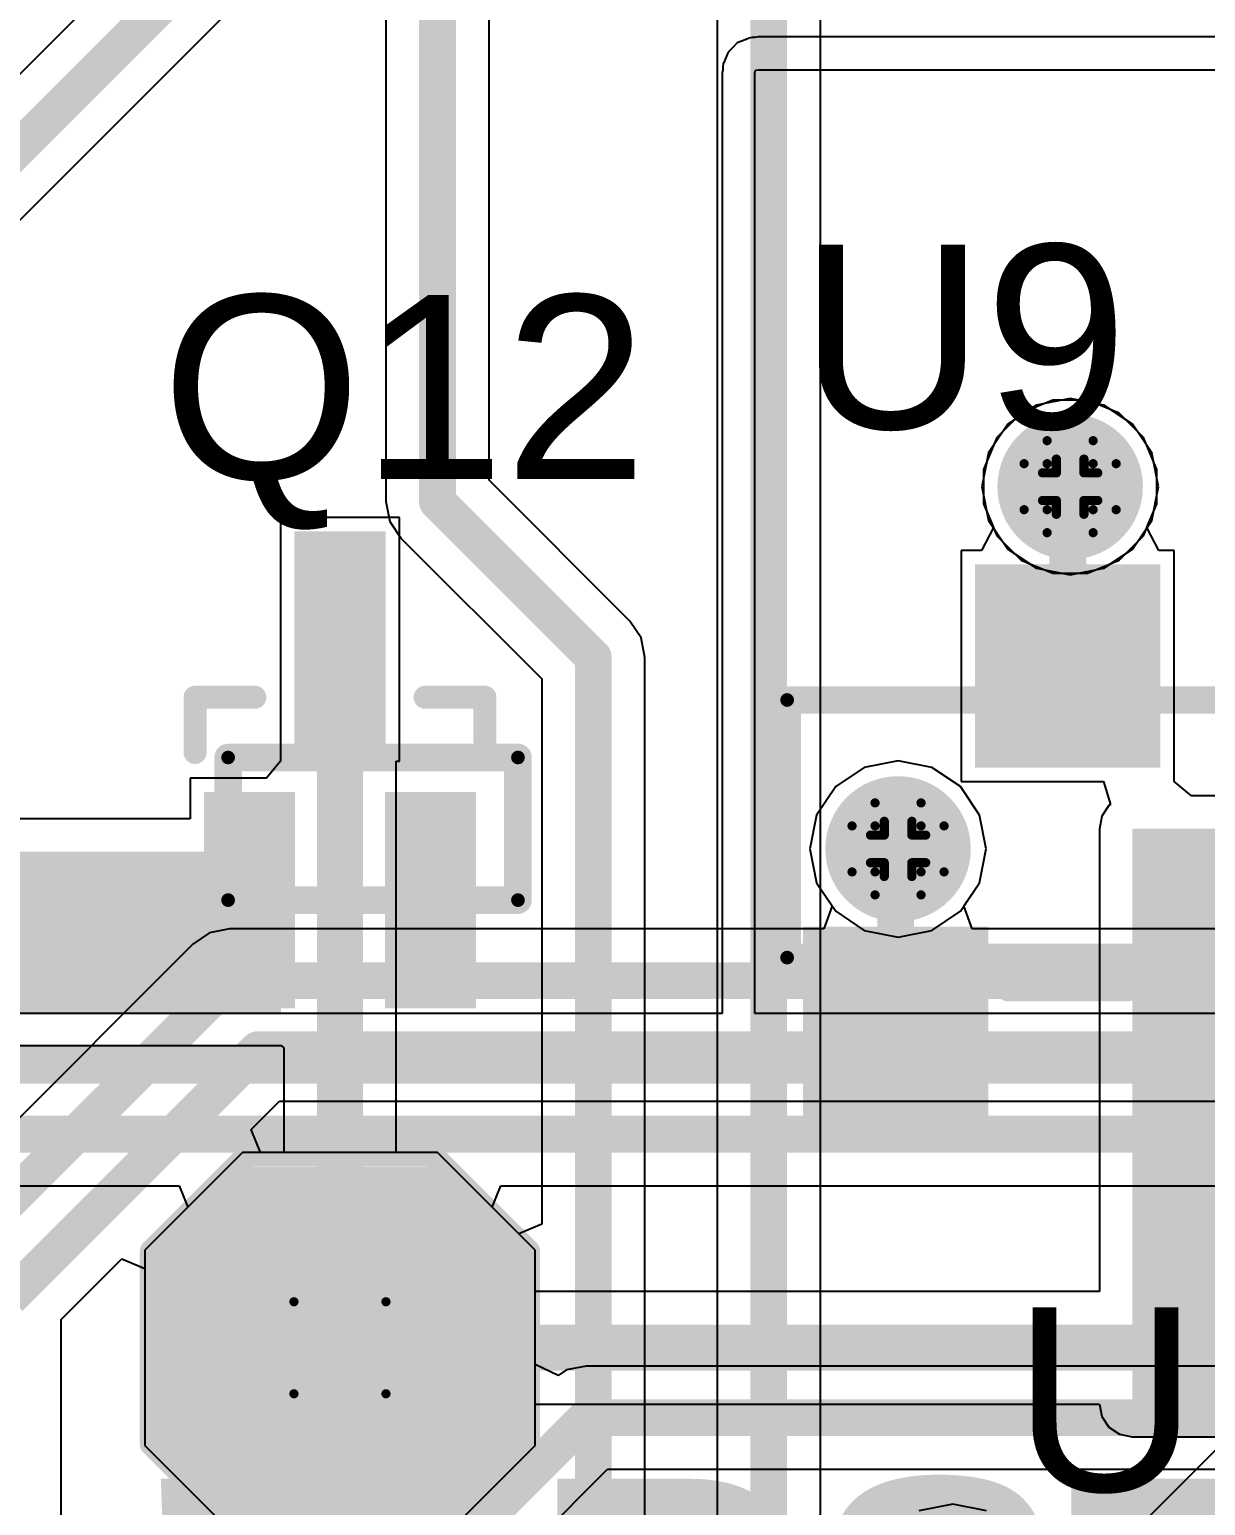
# Model space of a CAD drawing. Header units: inches. Extents: x -0.1 to 17.9, y -0.8 to 4.8.
# Drawn here: x 1.5853 to 1.8409, y 2.9029 to 3.2237 of the extents above; entities that cross this region are included whole.
import ezdxf

# ---------------------------------------------------------------- set-up
doc = ezdxf.new("R2010")
doc.units = ezdxf.units.IN
doc.header["$MEASUREMENT"] = 0
for name, color, linetype in [('Bottom Layer 1', 5, 'Continuous'), ('Bottom Solder', 6, 'Continuous'), ('Drill Drawing', 1, 'Continuous'), ('GND+Signal', 16, 'Continuous'), ('Multi-Layer', 9, 'Continuous'), ('Pad Holes', 156, 'Continuous'), ('PWR+Signal', 76, 'Continuous'), ('Top 3D Body', 56, 'Continuous'), ('Top Layer 1', 1, 'Continuous'), ('Top Overlay', 2, 'Continuous'), ('Top Paste', 8, 'Continuous'), ('Top Solder', 216, 'Continuous'), ('Via Holes', 16, 'Continuous')]:
    doc.layers.add(name, color=color, linetype=linetype)
doc.styles.add('Arial', font='', dxfattribs={"height": 0.2})
doc.styles.add('Arial_Bold', font='', dxfattribs={"height": 0.2})
doc.styles.get('Arial').set_extended_font_data('Arial')
doc.styles.get('Arial_Bold').set_extended_font_data('Arial', bold=True)

# ---------------------------------------------------------------- blocks, each defined once
blk = doc.blocks.new('T____P______TH_1_8___H_________0_92___46')
at = {"layer": 'Bottom Layer 1'}
blk.add_hatch(color=5, dxfattribs=at).paths.add_polyline_path([(0.01772, 0.03543), (-0.01772, 0.03543), (-0.03543, 0.01772), (-0.03543, -0.01772), (-0.01772, -0.03543), (0.01772, -0.03543), (0.03543, -0.01772), (0.03543, 0.01772)])
at = {"layer": 'Bottom Solder'}
blk.add_hatch(color=6, dxfattribs=at).paths.add_polyline_path([(0.01972, 0.03943), (-0.01972, 0.03943), (-0.03943, 0.01972), (-0.03943, -0.01972), (-0.01972, -0.03943), (0.01972, -0.03943), (0.03943, -0.01972), (0.03943, 0.01972)])
at = {"layer": 'GND+Signal'}
blk.add_hatch(color=16, dxfattribs=at).paths.add_polyline_path([(0.01772, 0.03543), (-0.01772, 0.03543), (-0.03543, 0.01772), (-0.03543, -0.01772), (-0.01772, -0.03543), (0.01772, -0.03543), (0.03543, -0.01772), (0.03543, 0.01772)])
at = {"layer": 'Multi-Layer'}
blk.add_hatch(color=9, dxfattribs=at).paths.add_polyline_path([(0.01772, 0.03543), (-0.01772, 0.03543), (-0.03543, 0.01772), (-0.03543, -0.01772), (-0.01772, -0.03543), (0.01772, -0.03543), (0.03543, -0.01772), (0.03543, 0.01772)])
at = {"layer": 'Pad Holes'}
h = blk.add_hatch(color=7, dxfattribs=at)
edge = h.paths.add_edge_path()
edge.add_arc((0, 0), 0.01811, 0, 360)
at = {"layer": 'PWR+Signal'}
blk.add_hatch(color=76, dxfattribs=at).paths.add_polyline_path([(0.01772, 0.03543), (-0.01772, 0.03543), (-0.03543, 0.01772), (-0.03543, -0.01772), (-0.01772, -0.03543), (0.01772, -0.03543), (0.03543, -0.01772), (0.03543, 0.01772)])
at = {"layer": 'Top Layer 1'}
blk.add_hatch(color=1, dxfattribs=at).paths.add_polyline_path([(0.01772, 0.03543), (-0.01772, 0.03543), (-0.03543, 0.01772), (-0.03543, -0.01772), (-0.01772, -0.03543), (0.01772, -0.03543), (0.03543, -0.01772), (0.03543, 0.01772)])
at = {"layer": 'Top Solder'}
blk.add_hatch(color=216, dxfattribs=at).paths.add_polyline_path([(0.01972, 0.03943), (-0.01972, 0.03943), (-0.03943, 0.01972), (-0.03943, -0.01972), (-0.01972, -0.03943), (0.01972, -0.03943), (0.03943, -0.01972), (0.03943, 0.01972)])
at = {"layer": 'Top Overlay'}
for points in [[(-0.041, 0.021, 0.005, 0.005, 0), (-0.02, 0.042, 0.005, 0.005, 0)], [(-0.02, 0.042, 0.005, 0.005, 0), (0.02, 0.042, 0.005, 0.005, 0)], [(0.02, 0.042, 0.005, 0.005, 0), (0.041, 0.021, 0.005, 0.005, 0)], [(-0.041, -0.021, 0.005, 0.005, 0), (-0.041, 0.021, 0.005, 0.005, 0)], [(0.041, -0.021, 0.005, 0.005, 0), (0.041, 0.021, 0.005, 0.005, 0)], [(-0.041, -0.021, 0.005, 0.005, 0), (-0.021, -0.041, 0.005, 0.005, 0)], [(0.021, -0.041, 0.005, 0.005, 0), (0.041, -0.021, 0.005, 0.005, 0)], [(-0.02, -0.041, 0.005, 0.005, 0), (0.021, -0.041, 0.005, 0.005, 0)]]:
    blk.add_lwpolyline(points, format="xyseb", dxfattribs=at)
for points in [[(-0.02125, 0.042, 0.0025, 0.0025, 1), (-0.01875, 0.042, 0.0025, 0.0025, 1)], [(-0.02125, 0.042, 0.0025, 0.0025, 1), (-0.01875, 0.042, 0.0025, 0.0025, 1)], [(0.01875, 0.042, 0.0025, 0.0025, 1), (0.02125, 0.042, 0.0025, 0.0025, 1)], [(0.01875, 0.042, 0.0025, 0.0025, 1), (0.02125, 0.042, 0.0025, 0.0025, 1)], [(-0.04225, 0.021, 0.0025, 0.0025, 1), (-0.03975, 0.021, 0.0025, 0.0025, 1)], [(-0.04225, 0.021, 0.0025, 0.0025, 1), (-0.03975, 0.021, 0.0025, 0.0025, 1)], [(0.03975, 0.021, 0.0025, 0.0025, 1), (0.04225, 0.021, 0.0025, 0.0025, 1)], [(0.03975, 0.021, 0.0025, 0.0025, 1), (0.04225, 0.021, 0.0025, 0.0025, 1)], [(-0.04225, -0.021, 0.0025, 0.0025, 1), (-0.03975, -0.021, 0.0025, 0.0025, 1)], [(-0.04225, -0.021, 0.0025, 0.0025, 1), (-0.03975, -0.021, 0.0025, 0.0025, 1)], [(0.03975, -0.021, 0.0025, 0.0025, 1), (0.04225, -0.021, 0.0025, 0.0025, 1)], [(0.03975, -0.021, 0.0025, 0.0025, 1), (0.04225, -0.021, 0.0025, 0.0025, 1)], [(-0.02225, -0.041, 0.0025, 0.0025, 1), (-0.01975, -0.041, 0.0025, 0.0025, 1)], [(-0.02125, -0.041, 0.0025, 0.0025, 1), (-0.01875, -0.041, 0.0025, 0.0025, 1)], [(0.01975, -0.041, 0.0025, 0.0025, 1), (0.02225, -0.041, 0.0025, 0.0025, 1)], [(0.01975, -0.041, 0.0025, 0.0025, 1), (0.02225, -0.041, 0.0025, 0.0025, 1)]]:
    blk.add_lwpolyline(points, format="xyseb", close=True, dxfattribs=at)
blk = doc.blocks.new('MMBT2222ATT3G_83')
at = {"layer": 'Top Layer 1'}
for points in [[(-0.01949, 0.04527), (0.01949, 0.04527), (0.01949, 0.03346), (-0.01949, 0.03346)], [(0.03721, 0.02559), (0.07618, 0.02559), (0.07618, 0.01378), (0.03721, 0.01378)], [(-0.01949, 0.0059), (0.01949, 0.0059), (0.01949, -0.00591), (-0.01949, -0.00591)]]:
    blk.add_hatch(color=1, dxfattribs=at).paths.add_polyline_path(points)
at = {"layer": 'Top Paste'}
for points in [[(-0.01949, 0.04527), (0.01949, 0.04527), (0.01949, 0.03346), (-0.01949, 0.03346)], [(0.03721, 0.02559), (0.07618, 0.02559), (0.07618, 0.01378), (0.03721, 0.01378)], [(-0.01949, 0.0059), (0.01949, 0.0059), (0.01949, -0.00591), (-0.01949, -0.00591)]]:
    blk.add_hatch(color=8, dxfattribs=at).paths.add_polyline_path(points)
at = {"layer": 'Top Solder'}
for points in [[(-0.02349, 0.04927), (0.02349, 0.04927), (0.02349, 0.02946), (-0.02349, 0.02946)], [(0.03321, 0.02959), (0.08018, 0.02959), (0.08018, 0.00978), (0.03321, 0.00978)], [(-0.02349, 0.0099), (0.02349, 0.0099), (0.02349, -0.00991), (-0.02349, -0.00991)]]:
    blk.add_hatch(color=216, dxfattribs=at).paths.add_polyline_path(points)
at = {"layer": 'Top Overlay'}
for points in [[(0.03209, 0.05118, 0.005, 0.005, 0), (0.04409, 0.05118, 0.005, 0.005, 0)], [(0.04409, 0.05118, 0.005, 0.005, 0), (0.04409, 0.03819, 0.005, 0.005, 0)], [(0.04409, 0.00118, 0.005, 0.005, 0), (0.04409, -0.01181, 0.005, 0.005, 0)], [(0.03209, -0.01181, 0.005, 0.005, 0), (0.04409, -0.01181, 0.005, 0.005, 0)]]:
    blk.add_lwpolyline(points, format="xyseb", dxfattribs=at)
for points in [[(0.03084, 0.05118, 0.0025, 0.0025, 1), (0.03334, 0.05118, 0.0025, 0.0025, 1)], [(0.04284, 0.05118, 0.0025, 0.0025, 1), (0.04534, 0.05118, 0.0025, 0.0025, 1)], [(0.04284, 0.05118, 0.0025, 0.0025, 1), (0.04534, 0.05118, 0.0025, 0.0025, 1)], [(0.04284, 0.03819, 0.0025, 0.0025, 1), (0.04534, 0.03819, 0.0025, 0.0025, 1)], [(0.04284, 0.00118, 0.0025, 0.0025, 1), (0.04534, 0.00118, 0.0025, 0.0025, 1)], [(0.03084, -0.01181, 0.0025, 0.0025, 1), (0.03334, -0.01181, 0.0025, 0.0025, 1)], [(0.04284, -0.01181, 0.0025, 0.0025, 1), (0.04534, -0.01181, 0.0025, 0.0025, 1)], [(0.04284, -0.01181, 0.0025, 0.0025, 1), (0.04534, -0.01181, 0.0025, 0.0025, 1)]]:
    blk.add_lwpolyline(points, format="xyseb", close=True, dxfattribs=at)
blk = doc.blocks.new('SOT_23_99')
at = {"layer": 'Top Layer 1'}
for points in [[(-0.01614, 0.05748), (0.01614, 0.05748), (0.01614, 0.02126), (-0.01614, 0.02126)], [(-0.05354, -0.02126), (-0.02126, -0.02126), (-0.02126, -0.05748), (-0.05354, -0.05748)], [(0.02126, -0.02126), (0.05354, -0.02126), (0.05354, -0.05748), (0.02126, -0.05748)]]:
    blk.add_hatch(color=1, dxfattribs=at).paths.add_polyline_path(points)
at = {"layer": 'Top Paste'}
for points in [[(-0.01614, 0.05748), (0.01614, 0.05748), (0.01614, 0.02126), (-0.01614, 0.02126)], [(-0.05354, -0.02126), (-0.02126, -0.02126), (-0.02126, -0.05748), (-0.05354, -0.05748)], [(0.02126, -0.02126), (0.05354, -0.02126), (0.05354, -0.05748), (0.02126, -0.05748)]]:
    blk.add_hatch(color=8, dxfattribs=at).paths.add_polyline_path(points)
at = {"layer": 'Top Solder'}
for points in [[(-0.02014, 0.06148), (0.02014, 0.06148), (0.02014, 0.01726), (-0.02014, 0.01726)], [(-0.05754, -0.01726), (-0.01726, -0.01726), (-0.01726, -0.06148), (-0.05754, -0.06148)], [(0.01726, -0.01726), (0.05754, -0.01726), (0.05754, -0.06148), (0.01726, -0.06148)]]:
    blk.add_hatch(color=216, dxfattribs=at).paths.add_polyline_path(points)
at = {"layer": 'Top Overlay'}
for points in [[(-0.061, 0.032, 0.005, 0.005, 0), (-0.022, 0.032, 0.005, 0.005, 0)], [(-0.061, -0.023, 0.005, 0.005, 0), (-0.061, 0.032, 0.005, 0.005, 0)], [(0.022, 0.032, 0.005, 0.005, 0), (0.061, 0.032, 0.005, 0.005, 0)], [(0.061, -0.023, 0.005, 0.005, 0), (0.061, 0.032, 0.005, 0.005, 0)], [(-0.013, -0.031, 0.005, 0.005, 0), (0.013, -0.031, 0.005, 0.005, 0)], [(-0.066, -0.051, 0.005, 0.005, 0), (-0.066, -0.041, 0.005, 0.005, 0)], [(-0.066, -0.041, 0.005, 0.005, 0), (-0.061, -0.046, 0.005, 0.005, 0)], [(-0.066, -0.051, 0.005, 0.005, 0), (-0.061, -0.046, 0.005, 0.005, 0)]]:
    blk.add_lwpolyline(points, format="xyseb", dxfattribs=at)
for points in [[(-0.06225, 0.032, 0.0025, 0.0025, 1), (-0.05975, 0.032, 0.0025, 0.0025, 1)], [(-0.06225, 0.032, 0.0025, 0.0025, 1), (-0.05975, 0.032, 0.0025, 0.0025, 1)], [(-0.02325, 0.032, 0.0025, 0.0025, 1), (-0.02075, 0.032, 0.0025, 0.0025, 1)], [(0.02075, 0.032, 0.0025, 0.0025, 1), (0.02325, 0.032, 0.0025, 0.0025, 1)], [(0.05975, 0.032, 0.0025, 0.0025, 1), (0.06225, 0.032, 0.0025, 0.0025, 1)], [(0.05975, 0.032, 0.0025, 0.0025, 1), (0.06225, 0.032, 0.0025, 0.0025, 1)], [(-0.06225, -0.023, 0.0025, 0.0025, 1), (-0.05975, -0.023, 0.0025, 0.0025, 1)], [(0.05975, -0.023, 0.0025, 0.0025, 1), (0.06225, -0.023, 0.0025, 0.0025, 1)], [(-0.01425, -0.031, 0.0025, 0.0025, 1), (-0.01175, -0.031, 0.0025, 0.0025, 1)], [(0.01175, -0.031, 0.0025, 0.0025, 1), (0.01425, -0.031, 0.0025, 0.0025, 1)], [(-0.06725, -0.041, 0.0025, 0.0025, 1), (-0.06475, -0.041, 0.0025, 0.0025, 1)], [(-0.06725, -0.041, 0.0025, 0.0025, 1), (-0.06475, -0.041, 0.0025, 0.0025, 1)], [(-0.06225, -0.046, 0.0025, 0.0025, 1), (-0.05975, -0.046, 0.0025, 0.0025, 1)], [(-0.06225, -0.046, 0.0025, 0.0025, 1), (-0.05975, -0.046, 0.0025, 0.0025, 1)], [(-0.06725, -0.051, 0.0025, 0.0025, 1), (-0.06475, -0.051, 0.0025, 0.0025, 1)], [(-0.06725, -0.051, 0.0025, 0.0025, 1), (-0.06475, -0.051, 0.0025, 0.0025, 1)]]:
    blk.add_lwpolyline(points, format="xyseb", close=True, dxfattribs=at)

msp = doc.modelspace()

# ---------------------------------------------------------------- hatches: boundary and pattern name
at = {"layer": 'Bottom Layer 1'}
h = msp.add_hatch(color=5, dxfattribs=at)
edge = h.paths.add_edge_path()
edge.add_arc((1.81151, 3.12437), 0.01181, 0, 360)
h = msp.add_hatch(color=5, dxfattribs=at)
edge = h.paths.add_edge_path()
edge.add_arc((1.77411, 3.04563), 0.01181, 0, 360)
at = {"layer": 'Bottom Solder'}
h = msp.add_hatch(color=6, dxfattribs=at)
edge = h.paths.add_edge_path()
edge.add_arc((1.81151, 3.12437), 0.01581, 0, 360)
h = msp.add_hatch(color=6, dxfattribs=at)
edge = h.paths.add_edge_path()
edge.add_arc((1.77411, 3.04563), 0.01581, 0, 360)
at = {"layer": 'GND+Signal'}
h = msp.add_hatch(color=16, dxfattribs=at)
edge = h.paths.add_edge_path()
edge.add_arc((1.81151, 3.12437), 0.01181, 0, 360)
h = msp.add_hatch(color=16, dxfattribs=at)
edge = h.paths.add_edge_path()
edge.add_arc((1.77411, 3.04563), 0.01181, 0, 360)
at = {"layer": 'Pad Holes'}
h = msp.add_hatch(color=7, dxfattribs=at)
edge = h.paths.add_edge_path()
edge.add_arc((1.75, 3.078), 0.0015, 0, 360)
h = msp.add_hatch(color=7, dxfattribs=at)
edge = h.paths.add_edge_path()
edge.add_arc((1.75, 3.078), 0.0015, 0, 360)
h = msp.add_hatch(color=7, dxfattribs=at)
edge = h.paths.add_edge_path()
edge.add_arc((1.6285, 3.0655), 0.0015, 0, 360)
h = msp.add_hatch(color=7, dxfattribs=at)
edge = h.paths.add_edge_path()
edge.add_arc((1.6285, 3.0655), 0.0015, 0, 360)
h = msp.add_hatch(color=7, dxfattribs=at)
edge = h.paths.add_edge_path()
edge.add_arc((1.6915, 3.0655), 0.0015, 0, 360)
h = msp.add_hatch(color=7, dxfattribs=at)
edge = h.paths.add_edge_path()
edge.add_arc((1.6915, 3.0655), 0.0015, 0, 360)
h = msp.add_hatch(color=7, dxfattribs=at)
edge = h.paths.add_edge_path()
edge.add_arc((1.6285, 3.0345), 0.0015, 0, 360)
h = msp.add_hatch(color=7, dxfattribs=at)
edge = h.paths.add_edge_path()
edge.add_arc((1.6285, 3.0345), 0.0015, 0, 360)
h = msp.add_hatch(color=7, dxfattribs=at)
edge = h.paths.add_edge_path()
edge.add_arc((1.6915, 3.0345), 0.0015, 0, 360)
h = msp.add_hatch(color=7, dxfattribs=at)
edge = h.paths.add_edge_path()
edge.add_arc((1.6915, 3.0345), 0.0015, 0, 360)
h = msp.add_hatch(color=7, dxfattribs=at)
edge = h.paths.add_edge_path()
edge.add_arc((1.75, 3.022), 0.0015, 0, 360)
h = msp.add_hatch(color=7, dxfattribs=at)
edge = h.paths.add_edge_path()
edge.add_arc((1.75, 3.022), 0.0015, 0, 360)
at = {"layer": 'PWR+Signal'}
h = msp.add_hatch(color=76, dxfattribs=at)
edge = h.paths.add_edge_path()
edge.add_arc((1.81151, 3.12437), 0.01181, 0, 360)
h = msp.add_hatch(color=76, dxfattribs=at)
edge = h.paths.add_edge_path()
edge.add_arc((1.77411, 3.04563), 0.01181, 0, 360)
at = {"layer": 'Top 3D Body'}
h = msp.add_hatch(color=56, dxfattribs=at)
edge = h.paths.add_edge_path()
edge.add_arc((1.75, 3.078), 0.0015, 0, 360)
h = msp.add_hatch(color=56, dxfattribs=at)
edge = h.paths.add_edge_path()
edge.add_arc((1.75, 3.078), 0.0015, 0, 360)
h = msp.add_hatch(color=56, dxfattribs=at)
edge = h.paths.add_edge_path()
edge.add_arc((1.6285, 3.0655), 0.0015, 0, 360)
h = msp.add_hatch(color=56, dxfattribs=at)
edge = h.paths.add_edge_path()
edge.add_arc((1.6285, 3.0655), 0.0015, 0, 360)
h = msp.add_hatch(color=56, dxfattribs=at)
edge = h.paths.add_edge_path()
edge.add_arc((1.6915, 3.0655), 0.0015, 0, 360)
h = msp.add_hatch(color=56, dxfattribs=at)
edge = h.paths.add_edge_path()
edge.add_arc((1.6915, 3.0655), 0.0015, 0, 360)
h = msp.add_hatch(color=56, dxfattribs=at)
edge = h.paths.add_edge_path()
edge.add_arc((1.6285, 3.0345), 0.0015, 0, 360)
h = msp.add_hatch(color=56, dxfattribs=at)
edge = h.paths.add_edge_path()
edge.add_arc((1.6285, 3.0345), 0.0015, 0, 360)
h = msp.add_hatch(color=56, dxfattribs=at)
edge = h.paths.add_edge_path()
edge.add_arc((1.6915, 3.0345), 0.0015, 0, 360)
h = msp.add_hatch(color=56, dxfattribs=at)
edge = h.paths.add_edge_path()
edge.add_arc((1.6915, 3.0345), 0.0015, 0, 360)
h = msp.add_hatch(color=56, dxfattribs=at)
edge = h.paths.add_edge_path()
edge.add_arc((1.75, 3.022), 0.0015, 0, 360)
h = msp.add_hatch(color=56, dxfattribs=at)
edge = h.paths.add_edge_path()
edge.add_arc((1.75, 3.022), 0.0015, 0, 360)
at = {"layer": 'Top Layer 1'}
h = msp.add_hatch(color=1, dxfattribs=at)
edge = h.paths.add_edge_path()
edge.add_arc((1.81151, 3.12437), 0.01181, 0, 360)
h = msp.add_hatch(color=1, dxfattribs=at)
edge = h.paths.add_edge_path()
edge.add_arc((1.77411, 3.04563), 0.01181, 0, 360)
for points in [[(1.825, 2.925), (1.93, 2.925), (1.93, 3.05), (1.825, 3.05)], [(1.495, 3.01), (1.64, 3.01), (1.64, 3.045), (1.495, 3.045)]]:
    msp.add_hatch(color=1, dxfattribs=at).paths.add_polyline_path(points)
at = {"layer": 'Via Holes'}
h = msp.add_hatch(color=7, dxfattribs=at)
edge = h.paths.add_edge_path()
edge.add_arc((1.81151, 3.12437), 0.00591, 0, 360)
h = msp.add_hatch(color=7, dxfattribs=at)
edge = h.paths.add_edge_path()
edge.add_arc((1.77411, 3.04563), 0.00591, 0, 360)

# ---------------------------------------------------------------- linework, layer by layer
at = {"layer": 'Bottom Layer 1'}
for p, q in [((1.73478, 3.38261), (1.73478, 2.84708)), ((1.75722, 2.83933), (1.75722, 3.38261)), ((1.66278, 3.34561), (1.66278, 3.12112)), ((1.68522, 3.12577), (1.68522, 3.34561)), ((1.80777, 3.14318), (1.80086, 3.14032)), ((1.81525, 3.14318), (1.80777, 3.14318)), ((1.82217, 3.14032), (1.81525, 3.14318)), ((1.80086, 3.14032), (1.79556, 3.13503)), ((1.82746, 3.13503), (1.82217, 3.14032)), ((1.79556, 3.13503), (1.7927, 3.12811)), ((1.83032, 3.12811), (1.82746, 3.13503)), ((1.71582, 3.09517), (1.68522, 3.12577)), ((1.7927, 3.12811), (1.7927, 3.12063)), ((1.83032, 3.12063), (1.83032, 3.12811)), ((1.66278, 3.12112), (1.66278, 3.12112)), ((1.66278, 3.12112), (1.66364, 3.11683)), ((1.7927, 3.12063), (1.79556, 3.11371)), ((1.82746, 3.11371), (1.83032, 3.12063)), ((1.66364, 3.11683), (1.66607, 3.11319)), ((1.66607, 3.11319), (1.69667, 3.08259)), ((1.79556, 3.11371), (1.80086, 3.10842)), ((1.82217, 3.10842), (1.82746, 3.11371)), ((1.80086, 3.10842), (1.80777, 3.10556)), ((1.81525, 3.10556), (1.82217, 3.10842)), ((1.80777, 3.10556), (1.81525, 3.10556)), ((1.71825, 3.09153), (1.71582, 3.09517)), ((1.7191, 3.08724), (1.71825, 3.09153)), ((1.7191, 2.85623), (1.7191, 3.08724)), ((1.7191, 3.08724), (1.7191, 3.08724)), ((1.69667, 3.08259), (1.69667, 2.96405)), ((1.6316, 2.97962), (1.61038, 2.9584)), ((1.67403, 2.97962), (1.6316, 2.97962)), ((1.69167, 2.96198), (1.67403, 2.97962)), ((1.69667, 2.96405), (1.69167, 2.96198)), ((1.61038, 2.9584), (1.61038, 2.91597)), ((1.61038, 2.91597), (1.62825, 2.8981))]:
    msp.add_line(p, q, dxfattribs=at)
for points in [[(1.746, 2.83469, 0.008, 0.008, 0), (1.746, 3.398, 0.008, 0.008, 0)], [(1.674, 3.12112, 0.008, 0.008, 0), (1.674, 3.361, 0.008, 0.008, 0)], [(1.674, 3.12112, 0.008, 0.008, 0), (1.70789, 3.08724, 0.008, 0.008, 0)], [(1.70789, 2.85159, 0.008, 0.008, 0), (1.70789, 3.08724, 0.008, 0.008, 0)]]:
    msp.add_lwpolyline(points, format="xyseb", dxfattribs=at)
for points in [[(1.672, 3.12112, 0.004, 0.004, 1), (1.676, 3.12112, 0.004, 0.004, 1)], [(1.672, 3.12112, 0.004, 0.004, 1), (1.676, 3.12112, 0.004, 0.004, 1)], [(1.70589, 3.08724, 0.004, 0.004, 1), (1.70989, 3.08724, 0.004, 0.004, 1)], [(1.70589, 3.08724, 0.004, 0.004, 1), (1.70989, 3.08724, 0.004, 0.004, 1)]]:
    msp.add_lwpolyline(points, format="xyseb", close=True, dxfattribs=at)
at = {"layer": 'Drill Drawing'}
for points in [[(1.80651, 3.12937, 0.002, 0.002, 0), (1.80651, 3.13437, 0.002, 0.002, 0)], [(1.80651, 3.13437, 0.002, 0.002, 0), (1.81651, 3.13437, 0.002, 0.002, 0)], [(1.81651, 3.12937, 0.002, 0.002, 0), (1.81651, 3.13437, 0.002, 0.002, 0)], [(1.80151, 3.11937, 0.002, 0.002, 0), (1.80151, 3.12937, 0.002, 0.002, 0)], [(1.80151, 3.12937, 0.002, 0.002, 0), (1.80651, 3.12937, 0.002, 0.002, 0)], [(1.80551, 3.12137, 0.002, 0.002, 0), (1.80551, 3.12737, 0.002, 0.002, 0)], [(1.80551, 3.12737, 0.002, 0.002, 0), (1.80851, 3.12737, 0.002, 0.002, 0)], [(1.80851, 3.12737, 0.002, 0.002, 0), (1.80851, 3.13037, 0.002, 0.002, 0)], [(1.80851, 3.13037, 0.002, 0.002, 0), (1.81451, 3.13037, 0.002, 0.002, 0)], [(1.81451, 3.12737, 0.002, 0.002, 0), (1.81451, 3.13037, 0.002, 0.002, 0)], [(1.81451, 3.12737, 0.002, 0.002, 0), (1.81751, 3.12737, 0.002, 0.002, 0)], [(1.81651, 3.12937, 0.002, 0.002, 0), (1.82151, 3.12937, 0.002, 0.002, 0)], [(1.81751, 3.12137, 0.002, 0.002, 0), (1.81751, 3.12737, 0.002, 0.002, 0)], [(1.82151, 3.11937, 0.002, 0.002, 0), (1.82151, 3.12937, 0.002, 0.002, 0)], [(1.80551, 3.12137, 0.002, 0.002, 0), (1.80851, 3.12137, 0.002, 0.002, 0)], [(1.80851, 3.11837, 0.002, 0.002, 0), (1.80851, 3.12137, 0.002, 0.002, 0)], [(1.81451, 3.12137, 0.002, 0.002, 0), (1.81751, 3.12137, 0.002, 0.002, 0)], [(1.81451, 3.11837, 0.002, 0.002, 0), (1.81451, 3.12137, 0.002, 0.002, 0)], [(1.80151, 3.11937, 0.002, 0.002, 0), (1.80651, 3.11937, 0.002, 0.002, 0)], [(1.80651, 3.11437, 0.002, 0.002, 0), (1.80651, 3.11937, 0.002, 0.002, 0)], [(1.80851, 3.11837, 0.002, 0.002, 0), (1.81451, 3.11837, 0.002, 0.002, 0)], [(1.81651, 3.11937, 0.002, 0.002, 0), (1.82151, 3.11937, 0.002, 0.002, 0)], [(1.81651, 3.11437, 0.002, 0.002, 0), (1.81651, 3.11937, 0.002, 0.002, 0)], [(1.80651, 3.11437, 0.002, 0.002, 0), (1.81651, 3.11437, 0.002, 0.002, 0)], [(1.76911, 3.05063, 0.002, 0.002, 0), (1.76911, 3.05563, 0.002, 0.002, 0)], [(1.76911, 3.05563, 0.002, 0.002, 0), (1.77911, 3.05563, 0.002, 0.002, 0)], [(1.77911, 3.05063, 0.002, 0.002, 0), (1.77911, 3.05563, 0.002, 0.002, 0)], [(1.76411, 3.04063, 0.002, 0.002, 0), (1.76411, 3.05063, 0.002, 0.002, 0)], [(1.76411, 3.05063, 0.002, 0.002, 0), (1.76911, 3.05063, 0.002, 0.002, 0)], [(1.77111, 3.04863, 0.002, 0.002, 0), (1.77111, 3.05163, 0.002, 0.002, 0)], [(1.77111, 3.05163, 0.002, 0.002, 0), (1.77711, 3.05163, 0.002, 0.002, 0)], [(1.77711, 3.04863, 0.002, 0.002, 0), (1.77711, 3.05163, 0.002, 0.002, 0)], [(1.77911, 3.05063, 0.002, 0.002, 0), (1.78411, 3.05063, 0.002, 0.002, 0)], [(1.78411, 3.04063, 0.002, 0.002, 0), (1.78411, 3.05063, 0.002, 0.002, 0)], [(1.76811, 3.04263, 0.002, 0.002, 0), (1.76811, 3.04863, 0.002, 0.002, 0)], [(1.76811, 3.04863, 0.002, 0.002, 0), (1.77111, 3.04863, 0.002, 0.002, 0)], [(1.77711, 3.04863, 0.002, 0.002, 0), (1.78011, 3.04863, 0.002, 0.002, 0)], [(1.78011, 3.04263, 0.002, 0.002, 0), (1.78011, 3.04863, 0.002, 0.002, 0)], [(1.76411, 3.04063, 0.002, 0.002, 0), (1.76911, 3.04063, 0.002, 0.002, 0)], [(1.76811, 3.04263, 0.002, 0.002, 0), (1.77111, 3.04263, 0.002, 0.002, 0)], [(1.76911, 3.03563, 0.002, 0.002, 0), (1.76911, 3.04063, 0.002, 0.002, 0)], [(1.77111, 3.03963, 0.002, 0.002, 0), (1.77111, 3.04263, 0.002, 0.002, 0)], [(1.77711, 3.04263, 0.002, 0.002, 0), (1.78011, 3.04263, 0.002, 0.002, 0)], [(1.77711, 3.03963, 0.002, 0.002, 0), (1.77711, 3.04263, 0.002, 0.002, 0)], [(1.77911, 3.04063, 0.002, 0.002, 0), (1.78411, 3.04063, 0.002, 0.002, 0)], [(1.77911, 3.03563, 0.002, 0.002, 0), (1.77911, 3.04063, 0.002, 0.002, 0)], [(1.77111, 3.03963, 0.002, 0.002, 0), (1.77711, 3.03963, 0.002, 0.002, 0)], [(1.76911, 3.03563, 0.002, 0.002, 0), (1.77911, 3.03563, 0.002, 0.002, 0)], [(1.64281, 2.94719, 0.002, 0.002, 0), (1.66281, 2.94719, 0.002, 0.002, 0)], [(1.64281, 2.92719, 0.002, 0.002, 0), (1.64281, 2.94719, 0.002, 0.002, 0)], [(1.66281, 2.92719, 0.002, 0.002, 0), (1.66281, 2.94719, 0.002, 0.002, 0)], [(1.64281, 2.92719, 0.002, 0.002, 0), (1.66281, 2.92719, 0.002, 0.002, 0)]]:
    msp.add_lwpolyline(points, format="xyseb", dxfattribs=at)
for points in [[(1.80601, 3.13437, 0.001, 0.001, 1), (1.80701, 3.13437, 0.001, 0.001, 1)], [(1.80601, 3.13437, 0.001, 0.001, 1), (1.80701, 3.13437, 0.001, 0.001, 1)], [(1.81601, 3.13437, 0.001, 0.001, 1), (1.81701, 3.13437, 0.001, 0.001, 1)], [(1.81601, 3.13437, 0.001, 0.001, 1), (1.81701, 3.13437, 0.001, 0.001, 1)], [(1.80101, 3.12937, 0.001, 0.001, 1), (1.80201, 3.12937, 0.001, 0.001, 1)], [(1.80101, 3.12937, 0.001, 0.001, 1), (1.80201, 3.12937, 0.001, 0.001, 1)], [(1.80501, 3.12737, 0.001, 0.001, 1), (1.80601, 3.12737, 0.001, 0.001, 1)], [(1.80501, 3.12737, 0.001, 0.001, 1), (1.80601, 3.12737, 0.001, 0.001, 1)], [(1.80601, 3.12937, 0.001, 0.001, 1), (1.80701, 3.12937, 0.001, 0.001, 1)], [(1.80601, 3.12937, 0.001, 0.001, 1), (1.80701, 3.12937, 0.001, 0.001, 1)], [(1.80801, 3.13037, 0.001, 0.001, 1), (1.80901, 3.13037, 0.001, 0.001, 1)], [(1.80801, 3.13037, 0.001, 0.001, 1), (1.80901, 3.13037, 0.001, 0.001, 1)], [(1.80801, 3.12737, 0.001, 0.001, 1), (1.80901, 3.12737, 0.001, 0.001, 1)], [(1.80801, 3.12737, 0.001, 0.001, 1), (1.80901, 3.12737, 0.001, 0.001, 1)], [(1.81401, 3.13037, 0.001, 0.001, 1), (1.81501, 3.13037, 0.001, 0.001, 1)], [(1.81401, 3.13037, 0.001, 0.001, 1), (1.81501, 3.13037, 0.001, 0.001, 1)], [(1.81401, 3.12737, 0.001, 0.001, 1), (1.81501, 3.12737, 0.001, 0.001, 1)], [(1.81401, 3.12737, 0.001, 0.001, 1), (1.81501, 3.12737, 0.001, 0.001, 1)], [(1.81601, 3.12937, 0.001, 0.001, 1), (1.81701, 3.12937, 0.001, 0.001, 1)], [(1.81601, 3.12937, 0.001, 0.001, 1), (1.81701, 3.12937, 0.001, 0.001, 1)], [(1.81701, 3.12737, 0.001, 0.001, 1), (1.81801, 3.12737, 0.001, 0.001, 1)], [(1.81701, 3.12737, 0.001, 0.001, 1), (1.81801, 3.12737, 0.001, 0.001, 1)], [(1.82101, 3.12937, 0.001, 0.001, 1), (1.82201, 3.12937, 0.001, 0.001, 1)], [(1.82101, 3.12937, 0.001, 0.001, 1), (1.82201, 3.12937, 0.001, 0.001, 1)], [(1.80501, 3.12137, 0.001, 0.001, 1), (1.80601, 3.12137, 0.001, 0.001, 1)], [(1.80501, 3.12137, 0.001, 0.001, 1), (1.80601, 3.12137, 0.001, 0.001, 1)], [(1.80801, 3.12137, 0.001, 0.001, 1), (1.80901, 3.12137, 0.001, 0.001, 1)], [(1.80801, 3.12137, 0.001, 0.001, 1), (1.80901, 3.12137, 0.001, 0.001, 1)], [(1.81401, 3.12137, 0.001, 0.001, 1), (1.81501, 3.12137, 0.001, 0.001, 1)], [(1.81401, 3.12137, 0.001, 0.001, 1), (1.81501, 3.12137, 0.001, 0.001, 1)], [(1.81701, 3.12137, 0.001, 0.001, 1), (1.81801, 3.12137, 0.001, 0.001, 1)], [(1.81701, 3.12137, 0.001, 0.001, 1), (1.81801, 3.12137, 0.001, 0.001, 1)], [(1.80101, 3.11937, 0.001, 0.001, 1), (1.80201, 3.11937, 0.001, 0.001, 1)], [(1.80101, 3.11937, 0.001, 0.001, 1), (1.80201, 3.11937, 0.001, 0.001, 1)], [(1.80601, 3.11937, 0.001, 0.001, 1), (1.80701, 3.11937, 0.001, 0.001, 1)], [(1.80601, 3.11937, 0.001, 0.001, 1), (1.80701, 3.11937, 0.001, 0.001, 1)], [(1.80801, 3.11837, 0.001, 0.001, 1), (1.80901, 3.11837, 0.001, 0.001, 1)], [(1.80801, 3.11837, 0.001, 0.001, 1), (1.80901, 3.11837, 0.001, 0.001, 1)], [(1.81401, 3.11837, 0.001, 0.001, 1), (1.81501, 3.11837, 0.001, 0.001, 1)], [(1.81401, 3.11837, 0.001, 0.001, 1), (1.81501, 3.11837, 0.001, 0.001, 1)], [(1.81601, 3.11937, 0.001, 0.001, 1), (1.81701, 3.11937, 0.001, 0.001, 1)], [(1.81601, 3.11937, 0.001, 0.001, 1), (1.81701, 3.11937, 0.001, 0.001, 1)], [(1.82101, 3.11937, 0.001, 0.001, 1), (1.82201, 3.11937, 0.001, 0.001, 1)], [(1.82101, 3.11937, 0.001, 0.001, 1), (1.82201, 3.11937, 0.001, 0.001, 1)], [(1.80601, 3.11437, 0.001, 0.001, 1), (1.80701, 3.11437, 0.001, 0.001, 1)], [(1.80601, 3.11437, 0.001, 0.001, 1), (1.80701, 3.11437, 0.001, 0.001, 1)], [(1.81601, 3.11437, 0.001, 0.001, 1), (1.81701, 3.11437, 0.001, 0.001, 1)], [(1.81601, 3.11437, 0.001, 0.001, 1), (1.81701, 3.11437, 0.001, 0.001, 1)], [(1.76861, 3.05563, 0.001, 0.001, 1), (1.76961, 3.05563, 0.001, 0.001, 1)], [(1.76861, 3.05563, 0.001, 0.001, 1), (1.76961, 3.05563, 0.001, 0.001, 1)], [(1.77861, 3.05563, 0.001, 0.001, 1), (1.77961, 3.05563, 0.001, 0.001, 1)], [(1.77861, 3.05563, 0.001, 0.001, 1), (1.77961, 3.05563, 0.001, 0.001, 1)], [(1.76361, 3.05063, 0.001, 0.001, 1), (1.76461, 3.05063, 0.001, 0.001, 1)], [(1.76361, 3.05063, 0.001, 0.001, 1), (1.76461, 3.05063, 0.001, 0.001, 1)], [(1.76861, 3.05063, 0.001, 0.001, 1), (1.76961, 3.05063, 0.001, 0.001, 1)], [(1.76861, 3.05063, 0.001, 0.001, 1), (1.76961, 3.05063, 0.001, 0.001, 1)], [(1.77061, 3.05163, 0.001, 0.001, 1), (1.77161, 3.05163, 0.001, 0.001, 1)], [(1.77061, 3.05163, 0.001, 0.001, 1), (1.77161, 3.05163, 0.001, 0.001, 1)], [(1.77661, 3.05163, 0.001, 0.001, 1), (1.77761, 3.05163, 0.001, 0.001, 1)], [(1.77661, 3.05163, 0.001, 0.001, 1), (1.77761, 3.05163, 0.001, 0.001, 1)], [(1.77861, 3.05063, 0.001, 0.001, 1), (1.77961, 3.05063, 0.001, 0.001, 1)], [(1.77861, 3.05063, 0.001, 0.001, 1), (1.77961, 3.05063, 0.001, 0.001, 1)], [(1.78361, 3.05063, 0.001, 0.001, 1), (1.78461, 3.05063, 0.001, 0.001, 1)], [(1.78361, 3.05063, 0.001, 0.001, 1), (1.78461, 3.05063, 0.001, 0.001, 1)], [(1.76761, 3.04863, 0.001, 0.001, 1), (1.76861, 3.04863, 0.001, 0.001, 1)], [(1.76761, 3.04863, 0.001, 0.001, 1), (1.76861, 3.04863, 0.001, 0.001, 1)], [(1.77061, 3.04863, 0.001, 0.001, 1), (1.77161, 3.04863, 0.001, 0.001, 1)], [(1.77061, 3.04863, 0.001, 0.001, 1), (1.77161, 3.04863, 0.001, 0.001, 1)], [(1.77661, 3.04863, 0.001, 0.001, 1), (1.77761, 3.04863, 0.001, 0.001, 1)], [(1.77661, 3.04863, 0.001, 0.001, 1), (1.77761, 3.04863, 0.001, 0.001, 1)], [(1.77961, 3.04863, 0.001, 0.001, 1), (1.78061, 3.04863, 0.001, 0.001, 1)], [(1.77961, 3.04863, 0.001, 0.001, 1), (1.78061, 3.04863, 0.001, 0.001, 1)], [(1.76361, 3.04063, 0.001, 0.001, 1), (1.76461, 3.04063, 0.001, 0.001, 1)], [(1.76361, 3.04063, 0.001, 0.001, 1), (1.76461, 3.04063, 0.001, 0.001, 1)], [(1.76761, 3.04263, 0.001, 0.001, 1), (1.76861, 3.04263, 0.001, 0.001, 1)], [(1.76761, 3.04263, 0.001, 0.001, 1), (1.76861, 3.04263, 0.001, 0.001, 1)], [(1.76861, 3.04063, 0.001, 0.001, 1), (1.76961, 3.04063, 0.001, 0.001, 1)], [(1.76861, 3.04063, 0.001, 0.001, 1), (1.76961, 3.04063, 0.001, 0.001, 1)], [(1.77061, 3.04263, 0.001, 0.001, 1), (1.77161, 3.04263, 0.001, 0.001, 1)], [(1.77061, 3.04263, 0.001, 0.001, 1), (1.77161, 3.04263, 0.001, 0.001, 1)], [(1.77661, 3.04263, 0.001, 0.001, 1), (1.77761, 3.04263, 0.001, 0.001, 1)], [(1.77661, 3.04263, 0.001, 0.001, 1), (1.77761, 3.04263, 0.001, 0.001, 1)], [(1.77861, 3.04063, 0.001, 0.001, 1), (1.77961, 3.04063, 0.001, 0.001, 1)], [(1.77861, 3.04063, 0.001, 0.001, 1), (1.77961, 3.04063, 0.001, 0.001, 1)], [(1.77961, 3.04263, 0.001, 0.001, 1), (1.78061, 3.04263, 0.001, 0.001, 1)], [(1.77961, 3.04263, 0.001, 0.001, 1), (1.78061, 3.04263, 0.001, 0.001, 1)], [(1.78361, 3.04063, 0.001, 0.001, 1), (1.78461, 3.04063, 0.001, 0.001, 1)], [(1.78361, 3.04063, 0.001, 0.001, 1), (1.78461, 3.04063, 0.001, 0.001, 1)], [(1.77061, 3.03963, 0.001, 0.001, 1), (1.77161, 3.03963, 0.001, 0.001, 1)], [(1.77061, 3.03963, 0.001, 0.001, 1), (1.77161, 3.03963, 0.001, 0.001, 1)], [(1.77661, 3.03963, 0.001, 0.001, 1), (1.77761, 3.03963, 0.001, 0.001, 1)], [(1.77661, 3.03963, 0.001, 0.001, 1), (1.77761, 3.03963, 0.001, 0.001, 1)], [(1.76861, 3.03563, 0.001, 0.001, 1), (1.76961, 3.03563, 0.001, 0.001, 1)], [(1.76861, 3.03563, 0.001, 0.001, 1), (1.76961, 3.03563, 0.001, 0.001, 1)], [(1.77861, 3.03563, 0.001, 0.001, 1), (1.77961, 3.03563, 0.001, 0.001, 1)], [(1.77861, 3.03563, 0.001, 0.001, 1), (1.77961, 3.03563, 0.001, 0.001, 1)], [(1.64231, 2.94719, 0.001, 0.001, 1), (1.64331, 2.94719, 0.001, 0.001, 1)], [(1.64231, 2.94719, 0.001, 0.001, 1), (1.64331, 2.94719, 0.001, 0.001, 1)], [(1.66231, 2.94719, 0.001, 0.001, 1), (1.66331, 2.94719, 0.001, 0.001, 1)], [(1.66231, 2.94719, 0.001, 0.001, 1), (1.66331, 2.94719, 0.001, 0.001, 1)], [(1.64231, 2.92719, 0.001, 0.001, 1), (1.64331, 2.92719, 0.001, 0.001, 1)], [(1.64231, 2.92719, 0.001, 0.001, 1), (1.64331, 2.92719, 0.001, 0.001, 1)], [(1.66231, 2.92719, 0.001, 0.001, 1), (1.66331, 2.92719, 0.001, 0.001, 1)], [(1.66231, 2.92719, 0.001, 0.001, 1), (1.66331, 2.92719, 0.001, 0.001, 1)]]:
    msp.add_lwpolyline(points, format="xyseb", close=True, dxfattribs=at)
at = {"layer": 'GND+Signal'}
for p, q in [((1.63607, 3.26693), (1.50481, 3.13568)), ((1.556, 3.15514), (1.64865, 3.24778)), ((1.80417, 3.14209), (1.79795, 3.13793)), ((1.81151, 3.14355), (1.80417, 3.14209)), ((1.81885, 3.14209), (1.81151, 3.14355)), ((1.82507, 3.13793), (1.81885, 3.14209)), ((1.79795, 3.13793), (1.79379, 3.13171)), ((1.82923, 3.13171), (1.82507, 3.13793)), ((1.79379, 3.13171), (1.79233, 3.12437)), ((1.83069, 3.12437), (1.82923, 3.13171)), ((1.79233, 3.12437), (1.79379, 3.11703)), ((1.82923, 3.11703), (1.83069, 3.12437)), ((1.79379, 3.11703), (1.79795, 3.11081)), ((1.82507, 3.11081), (1.82923, 3.11703)), ((1.79795, 3.11081), (1.80417, 3.10665)), ((1.81885, 3.10665), (1.82507, 3.11081)), ((1.80417, 3.10665), (1.81151, 3.10519)), ((1.81151, 3.10519), (1.81885, 3.10665)), ((1.77411, 3.06481), (1.76677, 3.06335)), ((1.78145, 3.06335), (1.77411, 3.06481)), ((1.76677, 3.06335), (1.76055, 3.05919)), ((1.78767, 3.05919), (1.78145, 3.06335)), ((1.76055, 3.05919), (1.75639, 3.05297)), ((1.79183, 3.05297), (1.78767, 3.05919)), ((1.75639, 3.05297), (1.75493, 3.04563)), ((1.79329, 3.04563), (1.79183, 3.05297)), ((1.75493, 3.04563), (1.75639, 3.03829)), ((1.79183, 3.03829), (1.79329, 3.04563)), ((1.75639, 3.03829), (1.75978, 3.03322)), ((1.78844, 3.03322), (1.79183, 3.03829)), ((1.75978, 3.03322), (1.758, 3.02822)), ((1.79022, 3.02822), (1.78844, 3.03322)), ((1.62449, 3.02736), (1.62086, 3.02493)), ((1.62879, 3.02822), (1.62449, 3.02736)), ((1.758, 3.02822), (1.62879, 3.02822)), ((1.62879, 3.02822), (1.62879, 3.02822)), ((1.98336, 3.02822), (1.79022, 3.02822)), ((1.62086, 3.02493), (1.56062, 2.96469)), ((1.63348, 2.98462), (1.63965, 2.99078)), ((1.63965, 2.99078), (2, 2.99078)), ((1.63555, 2.97962), (1.63348, 2.98462)), ((1.67403, 2.97962), (1.63555, 2.97962)), ((1.69525, 2.9584), (1.67403, 2.97962)), ((1.89407, 2.96593), (1.80982, 2.88168)), ((1.69525, 2.91597), (1.69525, 2.9584)), ((1.59222, 2.94335), (1.60538, 2.95652)), ((1.60538, 2.95652), (1.61038, 2.95445)), ((1.61038, 2.95445), (1.61038, 2.91597)), ((1.59222, 2.045), (1.59222, 2.94335)), ((1.61038, 2.91597), (1.6316, 2.89475)), ((1.67403, 2.89475), (1.69525, 2.91597)), ((1.786, 2.90318), (1.77866, 2.90172)), ((1.79334, 2.90172), (1.786, 2.90318))]:
    msp.add_line(p, q, dxfattribs=at)
for points in [[(1.507, 3.122, 0.008, 0.008, 0), (1.644, 3.259, 0.008, 0.008, 0)], [(1.56279, 2.951, 0.008, 0.008, 0), (1.62879, 3.017, 0.008, 0.008, 0)], [(1.62879, 3.017, 0.008, 0.008, 0), (1.988, 3.017, 0.008, 0.008, 0)], [(1.581, 2.948, 0.008, 0.008, 0), (1.635, 3.002, 0.008, 0.008, 0)], [(1.635, 3.002, 0.008, 0.008, 0), (2, 3.002, 0.008, 0.008, 0)], [(1.735, 2.791, 0.008, 0.008, 0), (1.902, 2.958, 0.008, 0.008, 0)]]:
    msp.add_lwpolyline(points, format="xyseb", dxfattribs=at)
for points in [[(1.62679, 3.017, 0.004, 0.004, 1), (1.63079, 3.017, 0.004, 0.004, 1)], [(1.62679, 3.017, 0.004, 0.004, 1), (1.63079, 3.017, 0.004, 0.004, 1)], [(1.633, 3.002, 0.004, 0.004, 1), (1.637, 3.002, 0.004, 0.004, 1)], [(1.633, 3.002, 0.004, 0.004, 1), (1.637, 3.002, 0.004, 0.004, 1)]]:
    msp.add_lwpolyline(points, format="xyseb", close=True, dxfattribs=at)
at = {"layer": 'PWR+Signal'}
for p, q in [((1.74088, 3.22154), (1.73915, 3.22082)), ((1.74097, 3.22159), (1.74088, 3.22154)), ((1.74107, 3.22161), (1.74097, 3.22159)), ((1.74172, 3.22188), (1.74107, 3.22161)), ((1.74231, 3.222), (1.74172, 3.22188)), ((1.74301, 3.222), (1.74231, 3.222)), ((1.7437, 3.22214), (1.74301, 3.222)), ((1.96368, 3.22214), (1.7437, 3.22214)), ((1.73718, 3.21885), (1.73646, 3.21712)), ((1.73817, 3.21983), (1.73718, 3.21885)), ((1.73718, 3.21885), (1.73718, 3.21885)), ((1.73718, 3.21885), (1.73718, 3.21885)), ((1.73915, 3.22082), (1.73817, 3.21983)), ((1.73915, 3.22082), (1.73915, 3.22082)), ((1.73915, 3.22082), (1.73915, 3.22082)), ((1.736, 3.21499), (1.73586, 3.2143)), ((1.73612, 3.21628), (1.736, 3.21569)), ((1.736, 3.21569), (1.736, 3.21499)), ((1.73639, 3.21693), (1.73612, 3.21628)), ((1.73612, 3.21628), (1.73612, 3.21628)), ((1.73612, 3.21628), (1.73612, 3.21628)), ((1.73641, 3.21703), (1.73639, 3.21693)), ((1.73646, 3.21712), (1.73641, 3.21703)), ((1.743, 3.2143), (1.74312, 3.21488)), ((1.74312, 3.21488), (1.7437, 3.215)), ((1.7437, 3.215), (2.31129, 3.215)), ((1.73586, 3.2143), (1.73586, 3.00983)), ((1.743, 3.00983), (1.743, 3.2143)), ((1.77411, 3.06481), (1.76677, 3.06335)), ((1.78145, 3.06335), (1.77411, 3.06481)), ((1.76677, 3.06335), (1.76055, 3.05919)), ((1.78767, 3.05919), (1.78145, 3.06335)), ((1.76055, 3.05919), (1.75639, 3.05297)), ((1.79183, 3.05297), (1.78767, 3.05919)), ((1.75639, 3.05297), (1.75493, 3.04563)), ((1.79329, 3.04563), (1.79183, 3.05297)), ((1.75493, 3.04563), (1.75639, 3.03829)), ((1.79183, 3.03829), (1.79329, 3.04563)), ((1.75639, 3.03829), (1.76055, 3.03207)), ((1.78767, 3.03207), (1.79183, 3.03829)), ((1.76055, 3.03207), (1.76677, 3.02791)), ((1.78145, 3.02791), (1.78767, 3.03207)), ((1.76677, 3.02791), (1.77411, 3.02645)), ((1.77411, 3.02645), (1.78145, 3.02791)), ((1.73586, 3.00983), (1.39762, 3.00983)), ((1.94412, 3.00983), (1.743, 3.00983)), ((1.45226, 2.9724), (1.61785, 2.9724)), ((1.61785, 2.9724), (1.61976, 2.96778)), ((1.68587, 2.96778), (1.68778, 2.9724)), ((1.68778, 2.9724), (1.93326, 2.9724)), ((1.61976, 2.96778), (1.61038, 2.9584)), ((1.69525, 2.9584), (1.68587, 2.96778)), ((1.61038, 2.9584), (1.61038, 2.91597)), ((1.69525, 2.93352), (1.69525, 2.9584)), ((1.70025, 2.93116), (1.69525, 2.93352)), ((1.70633, 2.93322), (1.70204, 2.93236)), ((1.70634, 2.93322), (1.70633, 2.93322)), ((1.96592, 2.93322), (1.70634, 2.93322)), ((1.70204, 2.93236), (1.70025, 2.93116)), ((1.61038, 2.91597), (1.6316, 2.89475)), ((1.67793, 2.87774), (1.71098, 2.91078)), ((1.71098, 2.91078), (1.87663, 2.91078))]:
    msp.add_line(p, q, dxfattribs=at)
for points in [[(1.39762, 2.99862, 0.008, 0.008, 0), (1.94412, 2.99862, 0.008, 0.008, 0)], [(1.44762, 2.98362, 0.008, 0.008, 0), (1.93791, 2.98362, 0.008, 0.008, 0)], [(1.64137, 2.85704, 0.008, 0.008, 0), (1.70633, 2.922, 0.008, 0.008, 0)], [(1.70633, 2.922, 0.008, 0.008, 0), (1.97831, 2.922, 0.008, 0.008, 0)]]:
    msp.add_lwpolyline(points, format="xyseb", dxfattribs=at)
msp.add_lwpolyline([(1.70433, 2.922, 0.004, 0.004, 1), (1.70833, 2.922, 0.004, 0.004, 1)], format="xyseb", close=True, dxfattribs=at)
msp.add_lwpolyline([(1.70433, 2.922, 0.004, 0.004, 1), (1.70833, 2.922, 0.004, 0.004, 1)], format="xyseb", close=True, dxfattribs=at)
at = {"layer": 'Top 3D Body'}
for points in [[(1.75, 3.078, 0.006, 0.006, 0), (1.87, 3.078, 0.006, 0.006, 0)], [(1.75, 3.022, 0.006, 0.006, 0), (1.75, 3.078, 0.006, 0.006, 0)], [(1.6285, 3.0655, 0.006, 0.006, 0), (1.6915, 3.0655, 0.006, 0.006, 0)], [(1.6285, 3.0345, 0.006, 0.006, 0), (1.6285, 3.0655, 0.006, 0.006, 0)], [(1.6915, 3.0345, 0.006, 0.006, 0), (1.6915, 3.0655, 0.006, 0.006, 0)], [(1.6285, 3.0345, 0.006, 0.006, 0), (1.6915, 3.0345, 0.006, 0.006, 0)], [(1.75, 3.022, 0.006, 0.006, 0), (1.87, 3.022, 0.006, 0.006, 0)]]:
    msp.add_lwpolyline(points, format="xyseb", dxfattribs=at)
for points in [[(1.7485, 3.078, 0.003, 0.003, 1), (1.7515, 3.078, 0.003, 0.003, 1)], [(1.7485, 3.078, 0.003, 0.003, 1), (1.7515, 3.078, 0.003, 0.003, 1)], [(1.627, 3.0655, 0.003, 0.003, 1), (1.63, 3.0655, 0.003, 0.003, 1)], [(1.627, 3.0655, 0.003, 0.003, 1), (1.63, 3.0655, 0.003, 0.003, 1)], [(1.69, 3.0655, 0.003, 0.003, 1), (1.693, 3.0655, 0.003, 0.003, 1)], [(1.69, 3.0655, 0.003, 0.003, 1), (1.693, 3.0655, 0.003, 0.003, 1)], [(1.627, 3.0345, 0.003, 0.003, 1), (1.63, 3.0345, 0.003, 0.003, 1)], [(1.627, 3.0345, 0.003, 0.003, 1), (1.63, 3.0345, 0.003, 0.003, 1)], [(1.69, 3.0345, 0.003, 0.003, 1), (1.693, 3.0345, 0.003, 0.003, 1)], [(1.69, 3.0345, 0.003, 0.003, 1), (1.693, 3.0345, 0.003, 0.003, 1)], [(1.7485, 3.022, 0.003, 0.003, 1), (1.7515, 3.022, 0.003, 0.003, 1)], [(1.7485, 3.022, 0.003, 0.003, 1), (1.7515, 3.022, 0.003, 0.003, 1)]]:
    msp.add_lwpolyline(points, format="xyseb", close=True, dxfattribs=at)
at = {"layer": 'Top Layer 1'}
for p, q in [((1.80777, 3.14318), (1.80086, 3.14032)), ((1.81525, 3.14318), (1.80777, 3.14318)), ((1.82217, 3.14032), (1.81525, 3.14318)), ((1.80086, 3.14032), (1.79556, 3.13503)), ((1.82746, 3.13503), (1.82217, 3.14032)), ((1.79556, 3.13503), (1.7927, 3.12811)), ((1.83032, 3.12811), (1.82746, 3.13503)), ((1.7927, 3.12811), (1.7927, 3.12063)), ((1.83032, 3.12063), (1.83032, 3.12811)), ((1.7927, 3.12063), (1.79483, 3.11548)), ((1.82819, 3.11548), (1.83032, 3.12063)), ((1.66572, 3.11768), (1.63991, 3.11768)), ((1.63991, 3.11768), (1.63991, 3.06471)), ((1.66572, 3.06471), (1.66572, 3.11768)), ((1.79483, 3.11548), (1.79227, 3.11048)), ((1.83076, 3.11048), (1.82819, 3.11548)), ((1.79227, 3.11048), (1.78786, 3.11048)), ((1.78786, 3.11048), (1.78786, 3.06026)), ((1.83414, 3.11048), (1.83076, 3.11048)), ((1.83414, 3.06214), (1.83414, 3.11048)), ((1.63991, 3.06471), (1.63681, 3.06099)), ((1.66505, 2.97962), (1.66505, 3.06471)), ((1.66505, 3.06471), (1.66572, 3.06471)), ((1.63681, 3.06099), (1.62023, 3.06099)), ((1.62023, 3.06099), (1.62023, 3.05214)), ((1.83414, 3.06026), (1.83414, 3.06214)), ((1.78786, 3.06026), (1.81876, 3.06026)), ((1.81876, 3.06026), (1.82027, 3.05526)), ((1.83785, 3.05714), (1.83414, 3.06026)), ((1.81995, 3.05505), (1.81841, 3.05273)), ((1.82027, 3.05526), (1.81995, 3.05505)), ((1.85731, 3.05714), (1.83785, 3.05714)), ((1.62023, 3.05214), (1.5295, 3.05214)), ((1.81841, 3.05273), (1.81786, 3.05)), ((1.81786, 3.05), (1.81786, 2.94942)), ((1.495, 3.00286), (1.64, 3.00286)), ((1.64, 3.00286), (1.64058, 3.00239)), ((1.64058, 3.00239), (1.64058, 2.97962)), ((1.6316, 2.97962), (1.61038, 2.9584)), ((1.64058, 2.97962), (1.6316, 2.97962)), ((1.67403, 2.97962), (1.66505, 2.97962)), ((1.69525, 2.9584), (1.67403, 2.97962)), ((1.61038, 2.9584), (1.61038, 2.91597)), ((1.69525, 2.94942), (1.69525, 2.9584)), ((1.81786, 2.94942), (1.69525, 2.94942)), ((1.69525, 2.91597), (1.69525, 2.92495)), ((1.69525, 2.92495), (1.81787, 2.92495)), ((1.81787, 2.92495), (1.81841, 2.92227)), ((1.81841, 2.92227), (1.81995, 2.91995)), ((1.81995, 2.91995), (1.82227, 2.91841)), ((1.82227, 2.91841), (1.825, 2.91786)), ((1.825, 2.91786), (1.91964, 2.91786)), ((1.61038, 2.91597), (1.6316, 2.89475)), ((1.67403, 2.89475), (1.69525, 2.91597))]:
    msp.add_line(p, q, dxfattribs=at)
for points in [[(1.811, 3.08537, 0.008, 0.008, 0), (1.811, 3.12386, 0.008, 0.008, 0)], [(1.65281, 2.93719, 0.01, 0.01, 0), (1.65281, 3.09119, 0.01, 0.01, 0)], [(1.7736, 3.00663, 0.008, 0.008, 0), (1.7736, 3.04512, 0.008, 0.008, 0)], [(1.82719, 2.93719, 0.01, 0.01, 0), (1.85, 2.96, 0.01, 0.01, 0)], [(1.65281, 2.93719, 0.01, 0.01, 0), (1.82719, 2.93719, 0.01, 0.01, 0)]]:
    msp.add_lwpolyline(points, format="xyseb", dxfattribs=at)
for points in [[(1.809, 3.12386, 0.004, 0.004, 1), (1.813, 3.12386, 0.004, 0.004, 1)], [(1.65031, 3.09119, 0.005, 0.005, 1), (1.65531, 3.09119, 0.005, 0.005, 1)], [(1.809, 3.08537, 0.004, 0.004, 1), (1.813, 3.08537, 0.004, 0.004, 1)], [(1.7716, 3.04512, 0.004, 0.004, 1), (1.7756, 3.04512, 0.004, 0.004, 1)], [(1.7716, 3.00663, 0.004, 0.004, 1), (1.7756, 3.00663, 0.004, 0.004, 1)], [(1.65031, 2.93719, 0.005, 0.005, 1), (1.65531, 2.93719, 0.005, 0.005, 1)], [(1.65031, 2.93719, 0.005, 0.005, 1), (1.65531, 2.93719, 0.005, 0.005, 1)], [(1.82469, 2.93719, 0.005, 0.005, 1), (1.82969, 2.93719, 0.005, 0.005, 1)], [(1.82469, 2.93719, 0.005, 0.005, 1), (1.82969, 2.93719, 0.005, 0.005, 1)]]:
    msp.add_lwpolyline(points, format="xyseb", close=True, dxfattribs=at)

# ---------------------------------------------------------------- block references
at = {"rotation": 90}
msp.add_blockref('MMBT2222ATT3G_83', (1.6725, 3.0345), dxfattribs=at)
for name, p in [('SOT_23_99', (1.811, 3.046)), ('T____P______TH_1_8___H_________0_92___46', (1.65281, 2.93719))]:
    msp.add_blockref(name, p)

# ---------------------------------------------------------------- texts
at = {"layer": 'Top Overlay'}
for s, height, style, p in [('U9', 0.04, 'Arial', (1.7526, 3.137)), ('Q12', 0.04, 'Arial', (1.61402, 3.12601)), ('U10', 0.04, 'Arial', (1.79902, 2.90601)), ('!URST', 0.06, 'Arial_Bold', (1.606, 2.8487))]:
    msp.add_text(s, height=height, dxfattribs=dict(at, style=style)).set_placement(p)

doc.saveas('drawing.dxf')
